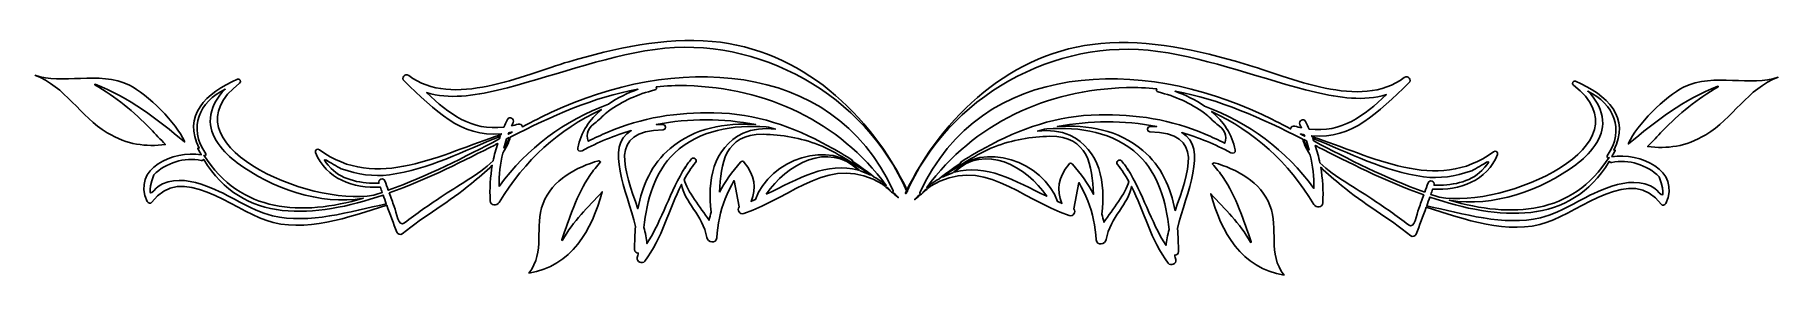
# Model space of a CAD drawing. Header units: centimetres. Extents: x -10.1 to 10.1, y -1.4 to 1.4.
import ezdxf

# ---------------------------------------------------------------- set-up
doc = ezdxf.new("R2010")
doc.units = ezdxf.units.CM
doc.header["$MEASUREMENT"] = 0
doc.layers.add('Camada 1', color=7, linetype='Continuous')

msp = doc.modelspace()

# ---------------------------------------------------------------- linework, layer by layer
at = {"layer": 'Camada 1'}
for points, knots in [([(-8.75842, -0.50262), (-8.74895, -0.52326), (-8.71749, -0.53458), (-8.7019, -0.51259), (-8.7019, -0.51259), (-8.37368, -0.05079), (-7.76665, -0.59152), (-7.39081, -0.72039), (-7.39081, -0.72039), (-6.93245, -0.87766), (-6.4345, -0.68105), (-5.99476, -0.5464), (-5.99476, -0.5464), (-5.95669, -0.65051), (-5.91748, -0.7542), (-5.87713, -0.8576), (-5.87713, -0.8576), (-5.86811, -0.88059), (-5.83607, -0.89417), (-5.81522, -0.87689), (-5.81522, -0.87689), (-5.56143, -0.66723), (-5.27124, -0.50732), (-5.01761, -0.29626), (-5.01761, -0.29626), (-4.94033, -0.23199), (-4.85423, -0.16262), (-4.77687, -0.08563), (-4.77687, -0.08563), (-4.79994, -0.21842), (-4.80883, -0.35442), (-4.801, -0.49626), (-4.801, -0.49626), (-4.7978, -0.55476), (-4.72329, -0.55725), (-4.69752, -0.51454), (-4.69752, -0.51454), (-4.40161, -0.02329), (-4.01148, 0.32321), (-3.51859, 0.55734), (-3.51859, 0.55734), (-3.65337, 0.44291), (-3.75513, 0.29646), (-3.7918, 0.11326), (-3.7918, 0.11326), (-3.79786, 0.08323), (-3.76497, 0.06942), (-3.74214, 0.08151), (-3.74214, 0.08151), (-3.55717, 0.17986), (-3.36738, 0.25685), (-3.17508, 0.31408), (-3.17508, 0.31408), (-3.48507, 0.12935), (-3.22427, -0.37751), (-3.12513, -0.79225), (-3.12513, -0.79225), (-3.13325, -0.88192), (-3.13659, -0.97151), (-3.13653, -1.05903), (-3.13653, -1.05903), (-3.13645, -1.08742), (-3.1161, -1.09938), (-3.09467, -1.09837), (-3.09467, -1.09837), (-3.09695, -1.11673), (-3.10007, -1.13467), (-3.10462, -1.15182), (-3.10462, -1.15182), (-3.11729, -1.19942), (-3.04713, -1.23053), (-3.01821, -1.19238), (-3.01821, -1.19238), (-2.81633, -0.92565), (-2.74209, -0.59786), (-2.59429, -0.30653), (-2.59429, -0.30653), (-2.56754, -0.50237), (-2.34714, -0.66591), (-2.3038, -0.91933), (-2.3038, -0.91933), (-2.29335, -0.98032), (-2.19506, -0.9932), (-2.18844, -0.92396), (-2.18844, -0.92396), (-2.17399, -0.77188), (-2.15301, -0.6144), (-2.09036, -0.47306), (-2.09036, -0.47306), (-2.06126, -0.40019), (-2.02702, -0.32974), (-1.98783, -0.26176), (-1.98783, -0.26176), (-1.98783, -0.26176), (-1.93018, -0.56577), (-1.93018, -0.56577), (-1.93018, -0.56577), (-1.95659, -0.60456), (-1.92542, -0.65779), (-1.87687, -0.64184), (-1.87687, -0.64184), (-1.30836, -0.45446), (-0.86629, 0.06555), (-0.27633, -0.30587), (-0.27633, -0.30587), (-0.24728, -0.32937), (-0.21854, -0.35312), (-0.19023, -0.3776), (-0.19023, -0.3776), (-0.1865, -0.38294), (-0.1824, -0.38792), (-0.17867, -0.39326), (-0.17867, -0.39326), (-0.17584, -0.39747), (-0.17155, -0.39837), (-0.16729, -0.3981), (-0.16729, -0.3981), (-0.14451, -0.4181), (-0.12173, -0.43803), (-0.0994, -0.45866), (-0.0994, -0.45866), (-0.09599, -0.46186), (-0.09114, -0.45625), (-0.09469, -0.4531), (-0.09469, -0.4531), (-0.11633, -0.43397), (-0.13837, -0.41524), (-0.16031, -0.39637), (-0.16031, -0.39637), (-0.15504, -0.3933), (-0.15163, -0.38748), (-0.15459, -0.38065), (-0.15459, -0.38065), (-0.86071, 1.17674), (-2.72954, 1.17166), (-4.09484, 0.52544), (-4.09484, 0.52544), (-4.1979, 0.47662), (-4.31026, 0.41947), (-4.4298, 0.3574), (-4.4298, 0.3574), (-4.43366, 0.37719), (-4.45224, 0.39561), (-4.47756, 0.38849), (-4.47756, 0.38849), (-4.50367, 0.38108), (-4.52894, 0.37518), (-4.55392, 0.36992), (-4.55392, 0.36992), (-4.54844, 0.38294), (-4.54339, 0.39596), (-4.53762, 0.40905), (-4.53762, 0.40905), (-4.51862, 0.45204), (-4.58286, 0.48258), (-4.60353, 0.44038), (-4.60353, 0.44038), (-4.61739, 0.41199), (-4.62999, 0.38339), (-4.64245, 0.35484), (-4.64245, 0.35484), (-5.02099, 0.30864), (-5.27404, 0.50578), (-5.53521, 0.75227), (-5.53521, 0.75227), (-5.27639, 0.67202), (-4.98924, 0.71544), (-4.71746, 0.78058), (-4.71746, 0.78058), (-4.10715, 0.92695), (-3.5248, 1.16264), (-2.8994, 1.25045), (-2.8994, 1.25045), (-1.70385, 1.41833), (-0.48238, 0.72361), (0.00525, -0.38669), (0.00525, -0.38669), (0.00708, -0.39098), (0.01406, -0.38838), (0.01208, -0.38412), (0.01208, -0.38412), (-0.41165, 0.50737), (-1.21879, 1.25148), (-2.2422, 1.34255), (-2.2422, 1.34255), (-2.79841, 1.39208), (-3.36126, 1.26527), (-3.89301, 1.109), (-3.89301, 1.109), (-4.42276, 0.95324), (-5.23775, 0.56764), (-5.74136, 0.94956), (-5.74136, 0.94956), (-5.78398, 0.98189), (-5.83423, 0.92278), (-5.79502, 0.8863), (-5.79502, 0.8863), (-5.42902, 0.54538), (-5.14478, 0.23511), (-4.67438, 0.27736), (-4.67438, 0.27736), (-4.67589, 0.27358), (-4.67729, 0.26987), (-4.67872, 0.26619), (-4.67872, 0.26619), (-5.35907, 0.04971), (-6.11541, -0.39529), (-6.77155, 0.09389), (-6.77155, 0.09389), (-6.79325, 0.11003), (-6.82656, 0.09032), (-6.81595, 0.0628), (-6.81595, 0.0628), (-6.6981, -0.24491), (-6.37716, -0.35373), (-6.06795, -0.33849), (-6.06795, -0.33849), (-6.06096, -0.35884), (-6.05358, -0.37905), (-6.04644, -0.3994), (-6.04644, -0.3994), (-6.07933, -0.41064), (-6.11219, -0.42152), (-6.14502, -0.43192), (-6.14502, -0.43192), (-6.90414, -0.56614), (-8.58839, 0.17453), (-7.69093, 0.86181), (-7.69093, 0.86181), (-7.66865, 0.8789), (-7.6868, 0.91825), (-7.71443, 0.9066), (-7.71443, 0.9066), (-8.08514, 0.75068), (-8.35343, 0.47776), (-8.15615, 0.11304), (-8.15615, 0.11304), (-8.16128, 0.12185), (-8.17652, 0.11381), (-8.17203, 0.10457), (-8.17203, 0.10457), (-8.1602, 0.08018), (-8.14719, 0.05803), (-8.13467, 0.03504), (-8.13467, 0.03504), (-8.45518, 0.08889), (-8.93371, -0.12148), (-8.75842, -0.50262)], [0, 0, 0, 0, 0.01587302, 0.01587302, 0.01587302, 0.01587302, 0.03174603, 0.03174603, 0.03174603, 0.03174603, 0.04761905, 0.04761905, 0.04761905, 0.04761905, 0.06349206, 0.06349206, 0.06349206, 0.06349206, 0.07936508, 0.07936508, 0.07936508, 0.07936508, 0.0952381, 0.0952381, 0.0952381, 0.0952381, 0.11111111, 0.11111111, 0.11111111, 0.11111111, 0.12698413, 0.12698413, 0.12698413, 0.12698413, 0.14285714, 0.14285714, 0.14285714, 0.14285714, 0.15873016, 0.15873016, 0.15873016, 0.15873016, 0.17460317, 0.17460317, 0.17460317, 0.17460317, 0.19047619, 0.19047619, 0.19047619, 0.19047619, 0.20634921, 0.20634921, 0.20634921, 0.20634921, 0.22222222, 0.22222222, 0.22222222, 0.22222222, 0.23809524, 0.23809524, 0.23809524, 0.23809524, 0.25396825, 0.25396825, 0.25396825, 0.25396825, 0.26984127, 0.26984127, 0.26984127, 0.26984127, 0.28571429, 0.28571429, 0.28571429, 0.28571429, 0.3015873, 0.3015873, 0.3015873, 0.3015873, 0.31746032, 0.31746032, 0.31746032, 0.31746032, 0.33333333, 0.33333333, 0.33333333, 0.33333333, 0.34920635, 0.34920635, 0.34920635, 0.34920635, 0.36507937, 0.36507937, 0.36507937, 0.36507937, 0.38095238, 0.38095238, 0.38095238, 0.38095238, 0.3968254, 0.3968254, 0.3968254, 0.3968254, 0.41269841, 0.41269841, 0.41269841, 0.41269841, 0.42857143, 0.42857143, 0.42857143, 0.42857143, 0.44444444, 0.44444444, 0.44444444, 0.44444444, 0.46031746, 0.46031746, 0.46031746, 0.46031746, 0.47619048, 0.47619048, 0.47619048, 0.47619048, 0.49206349, 0.49206349, 0.49206349, 0.49206349, 0.50793651, 0.50793651, 0.50793651, 0.50793651, 0.52380952, 0.52380952, 0.52380952, 0.52380952, 0.53968254, 0.53968254, 0.53968254, 0.53968254, 0.55555556, 0.55555556, 0.55555556, 0.55555556, 0.57142857, 0.57142857, 0.57142857, 0.57142857, 0.58730159, 0.58730159, 0.58730159, 0.58730159, 0.6031746, 0.6031746, 0.6031746, 0.6031746, 0.61904762, 0.61904762, 0.61904762, 0.61904762, 0.63492063, 0.63492063, 0.63492063, 0.63492063, 0.65079365, 0.65079365, 0.65079365, 0.65079365, 0.66666667, 0.66666667, 0.66666667, 0.66666667, 0.68253968, 0.68253968, 0.68253968, 0.68253968, 0.6984127, 0.6984127, 0.6984127, 0.6984127, 0.71428571, 0.71428571, 0.71428571, 0.71428571, 0.73015873, 0.73015873, 0.73015873, 0.73015873, 0.74603175, 0.74603175, 0.74603175, 0.74603175, 0.76190476, 0.76190476, 0.76190476, 0.76190476, 0.77777778, 0.77777778, 0.77777778, 0.77777778, 0.79365079, 0.79365079, 0.79365079, 0.79365079, 0.80952381, 0.80952381, 0.80952381, 0.80952381, 0.82539683, 0.82539683, 0.82539683, 0.82539683, 0.84126984, 0.84126984, 0.84126984, 0.84126984, 0.85714286, 0.85714286, 0.85714286, 0.85714286, 0.87301587, 0.87301587, 0.87301587, 0.87301587, 0.88888889, 0.88888889, 0.88888889, 0.88888889, 0.9047619, 0.9047619, 0.9047619, 0.9047619, 0.92063492, 0.92063492, 0.92063492, 0.92063492, 0.93650794, 0.93650794, 0.93650794, 0.93650794, 0.95238095, 0.95238095, 0.95238095, 0.95238095, 0.96825397, 0.96825397, 0.96825397, 0.96825397, 1, 1, 1, 1]), ([(8.13472, 0.01189), (8.14726, 0.03488), (8.16028, 0.05703), (8.17208, 0.08142), (8.17208, 0.08142), (8.17658, 0.09068), (8.16134, 0.0987), (8.1562, 0.08989), (8.1562, 0.08989), (8.35347, 0.4547), (8.08516, 0.72754), (7.71448, 0.88345), (7.71448, 0.88345), (7.68688, 0.89509), (7.66873, 0.85572), (7.69101, 0.83866), (7.69101, 0.83866), (8.58848, 0.15138), (6.90422, -0.5893), (6.14508, -0.45507), (6.14508, -0.45507), (6.11227, -0.44467), (6.07941, -0.4338), (6.0465, -0.42255), (6.0465, -0.42255), (6.05364, -0.4022), (6.06103, -0.38199), (6.06801, -0.36164), (6.06801, -0.36164), (6.37723, -0.37688), (6.69817, -0.26806), (6.81601, 0.03965), (6.81601, 0.03965), (6.82659, 0.06719), (6.79331, 0.0869), (6.77159, 0.07077), (6.77159, 0.07077), (6.11545, -0.41842), (5.35911, 0.02658), (4.67876, 0.24307), (4.67876, 0.24307), (4.67733, 0.24677), (4.67593, 0.25048), (4.67442, 0.25424), (4.67442, 0.25424), (5.14482, 0.21196), (5.42904, 0.52216), (5.79504, 0.86315), (5.79504, 0.86315), (5.83425, 0.89966), (5.78401, 0.95877), (5.74141, 0.92641), (5.74141, 0.92641), (5.23778, 0.54451), (4.42278, 0.93011), (3.89303, 1.08585), (3.89303, 1.08585), (3.36127, 1.24214), (2.79845, 1.36895), (2.24222, 1.31942), (2.24222, 1.31942), (1.21879, 1.22832), (0.41162, 0.48416), (-0.01208, -0.40725), (-0.01208, -0.40725), (-0.01406, -0.41154), (-0.00711, -0.41408), (-0.00523, -0.40982), (-0.00523, -0.40982), (0.48247, 0.7005), (1.70397, 1.39521), (2.89946, 1.22731), (2.89946, 1.22731), (3.52488, 1.13949), (4.1072, 0.90378), (4.71752, 0.75744), (4.71752, 0.75744), (4.9893, 0.6923), (5.27645, 0.64888), (5.53529, 0.72913), (5.53529, 0.72913), (5.27412, 0.48264), (5.02102, 0.2855), (4.64251, 0.3317), (4.64251, 0.3317), (4.63005, 0.36033), (4.61748, 0.38877), (4.60359, 0.41724), (4.60359, 0.41724), (4.58295, 0.45944), (4.51869, 0.42891), (4.53768, 0.38591), (4.53768, 0.38591), (4.54347, 0.37281), (4.5485, 0.35987), (4.55398, 0.34678), (4.55398, 0.34678), (4.529, 0.35205), (4.50376, 0.35802), (4.47762, 0.36535), (4.47762, 0.36535), (4.45227, 0.37247), (4.4337, 0.35403), (4.42986, 0.33426), (4.42986, 0.33426), (4.31029, 0.3963), (4.19793, 0.45345), (4.09487, 0.50222), (4.09487, 0.50222), (2.7296, 1.14854), (0.8608, 1.1536), (0.15468, -0.40379), (0.15468, -0.40379), (0.15164, -0.41062), (0.15513, -0.41646), (0.16032, -0.41951), (0.16032, -0.41951), (0.13841, -0.43837), (0.11635, -0.45708), (0.0947, -0.47624), (0.0947, -0.47624), (0.09115, -0.47936), (0.096, -0.485), (0.09941, -0.48177), (0.09941, -0.48177), (0.12177, -0.46113), (0.14452, -0.44121), (0.1673, -0.42121), (0.1673, -0.42121), (0.17156, -0.4215), (0.17582, -0.42057), (0.17868, -0.41637), (0.17868, -0.41637), (0.18241, -0.41103), (0.18651, -0.40605), (0.19024, -0.40071), (0.19024, -0.40071), (0.21855, -0.37624), (0.24731, -0.35248), (0.27634, -0.32898), (0.27634, -0.32898), (0.86631, 0.04244), (1.3084, -0.47757), (1.87691, -0.66495), (1.87691, -0.66495), (1.92546, -0.6809), (1.95663, -0.62767), (1.93022, -0.58888), (1.93022, -0.58888), (1.93022, -0.58888), (1.98787, -0.28485), (1.98787, -0.28485), (1.98787, -0.28485), (2.02708, -0.35282), (2.06132, -0.42325), (2.09042, -0.49615), (2.09042, -0.49615), (2.15305, -0.63749), (2.17403, -0.79497), (2.1885, -0.94705), (2.1885, -0.94705), (2.19511, -1.01629), (2.29338, -1.00341), (2.30383, -0.94242), (2.30383, -0.94242), (2.3472, -0.689), (2.56759, -0.52546), (2.59432, -0.32962), (2.59432, -0.32962), (2.74214, -0.62098), (2.81636, -0.94875), (3.01824, -1.21547), (3.01824, -1.21547), (3.04713, -1.25362), (3.1173, -1.22251), (3.10465, -1.17491), (3.10465, -1.17491), (3.1001, -1.15776), (3.09695, -1.13983), (3.09468, -1.12146), (3.09468, -1.12146), (3.11611, -1.12247), (3.13646, -1.11048), (3.13654, -1.08209), (3.13654, -1.08209), (3.13662, -0.99457), (3.13326, -0.90498), (3.12514, -0.81531), (3.12514, -0.81531), (3.22428, -0.40055), (3.48508, 0.10629), (3.17512, 0.29102), (3.17512, 0.29102), (3.36742, 0.23379), (3.55718, 0.1568), (3.74215, 0.05845), (3.74215, 0.05845), (3.76501, 0.04633), (3.79787, 0.06014), (3.79184, 0.0902), (3.79184, 0.0902), (3.7552, 0.27337), (3.65344, 0.41982), (3.51863, 0.53428), (3.51863, 0.53428), (4.01152, 0.30015), (4.40165, -0.04635), (4.69756, -0.53763), (4.69756, -0.53763), (4.72336, -0.58033), (4.79784, -0.57785), (4.80104, -0.51935), (4.80104, -0.51935), (4.80887, -0.37751), (4.79998, -0.24154), (4.77691, -0.10872), (4.77691, -0.10872), (4.85427, -0.18571), (4.9404, -0.25511), (5.01768, -0.31935), (5.01768, -0.31935), (5.27131, -0.53043), (5.56153, -0.69032), (5.81529, -0.89998), (5.81529, -0.89998), (5.83614, -0.91728), (5.86815, -0.90368), (5.8772, -0.88069), (5.8772, -0.88069), (5.91755, -0.77729), (5.95676, -0.6736), (5.99483, -0.56949), (5.99483, -0.56949), (6.43454, -0.70414), (6.93249, -0.90077), (7.39088, -0.74351), (7.39088, -0.74351), (7.76669, -0.61463), (8.37373, -0.0739), (8.70197, -0.53571), (8.70197, -0.53571), (8.71755, -0.5577), (8.74899, -0.54637), (8.75849, -0.52576), (8.75849, -0.52576), (8.93368, -0.14461), (8.45518, 0.06576), (8.13472, 0.01189)], [0, 0, 0, 0, 0.01587302, 0.01587302, 0.01587302, 0.01587302, 0.03174603, 0.03174603, 0.03174603, 0.03174603, 0.04761905, 0.04761905, 0.04761905, 0.04761905, 0.06349206, 0.06349206, 0.06349206, 0.06349206, 0.07936508, 0.07936508, 0.07936508, 0.07936508, 0.0952381, 0.0952381, 0.0952381, 0.0952381, 0.11111111, 0.11111111, 0.11111111, 0.11111111, 0.12698413, 0.12698413, 0.12698413, 0.12698413, 0.14285714, 0.14285714, 0.14285714, 0.14285714, 0.15873016, 0.15873016, 0.15873016, 0.15873016, 0.17460317, 0.17460317, 0.17460317, 0.17460317, 0.19047619, 0.19047619, 0.19047619, 0.19047619, 0.20634921, 0.20634921, 0.20634921, 0.20634921, 0.22222222, 0.22222222, 0.22222222, 0.22222222, 0.23809524, 0.23809524, 0.23809524, 0.23809524, 0.25396825, 0.25396825, 0.25396825, 0.25396825, 0.26984127, 0.26984127, 0.26984127, 0.26984127, 0.28571429, 0.28571429, 0.28571429, 0.28571429, 0.3015873, 0.3015873, 0.3015873, 0.3015873, 0.31746032, 0.31746032, 0.31746032, 0.31746032, 0.33333333, 0.33333333, 0.33333333, 0.33333333, 0.34920635, 0.34920635, 0.34920635, 0.34920635, 0.36507937, 0.36507937, 0.36507937, 0.36507937, 0.38095238, 0.38095238, 0.38095238, 0.38095238, 0.3968254, 0.3968254, 0.3968254, 0.3968254, 0.41269841, 0.41269841, 0.41269841, 0.41269841, 0.42857143, 0.42857143, 0.42857143, 0.42857143, 0.44444444, 0.44444444, 0.44444444, 0.44444444, 0.46031746, 0.46031746, 0.46031746, 0.46031746, 0.47619048, 0.47619048, 0.47619048, 0.47619048, 0.49206349, 0.49206349, 0.49206349, 0.49206349, 0.50793651, 0.50793651, 0.50793651, 0.50793651, 0.52380952, 0.52380952, 0.52380952, 0.52380952, 0.53968254, 0.53968254, 0.53968254, 0.53968254, 0.55555556, 0.55555556, 0.55555556, 0.55555556, 0.57142857, 0.57142857, 0.57142857, 0.57142857, 0.58730159, 0.58730159, 0.58730159, 0.58730159, 0.6031746, 0.6031746, 0.6031746, 0.6031746, 0.61904762, 0.61904762, 0.61904762, 0.61904762, 0.63492063, 0.63492063, 0.63492063, 0.63492063, 0.65079365, 0.65079365, 0.65079365, 0.65079365, 0.66666667, 0.66666667, 0.66666667, 0.66666667, 0.68253968, 0.68253968, 0.68253968, 0.68253968, 0.6984127, 0.6984127, 0.6984127, 0.6984127, 0.71428571, 0.71428571, 0.71428571, 0.71428571, 0.73015873, 0.73015873, 0.73015873, 0.73015873, 0.74603175, 0.74603175, 0.74603175, 0.74603175, 0.76190476, 0.76190476, 0.76190476, 0.76190476, 0.77777778, 0.77777778, 0.77777778, 0.77777778, 0.79365079, 0.79365079, 0.79365079, 0.79365079, 0.80952381, 0.80952381, 0.80952381, 0.80952381, 0.82539683, 0.82539683, 0.82539683, 0.82539683, 0.84126984, 0.84126984, 0.84126984, 0.84126984, 0.85714286, 0.85714286, 0.85714286, 0.85714286, 0.87301587, 0.87301587, 0.87301587, 0.87301587, 0.88888889, 0.88888889, 0.88888889, 0.88888889, 0.9047619, 0.9047619, 0.9047619, 0.9047619, 0.92063492, 0.92063492, 0.92063492, 0.92063492, 0.93650794, 0.93650794, 0.93650794, 0.93650794, 0.95238095, 0.95238095, 0.95238095, 0.95238095, 0.96825397, 0.96825397, 0.96825397, 0.96825397, 1, 1, 1, 1]), ([(-10.05284, 0.95267), (-9.70256, 0.8217), (-9.52941, 0.4769), (-9.218, 0.28923), (-9.218, 0.28923), (-8.98392, 0.14823), (-8.77435, 0.12768), (-8.54649, 0.15215), (-8.54649, 0.15215), (-8.60457, 0.21279), (-8.66121, 0.27471), (-8.71879, 0.33334), (-8.71879, 0.33334), (-8.91159, 0.52961), (-9.1208, 0.70466), (-9.36064, 0.84086), (-9.36064, 0.84086), (-9.36569, 0.84377), (-9.3622, 0.85128), (-9.35672, 0.84914), (-9.35672, 0.84914), (-8.96823, 0.69674), (-8.63867, 0.44406), (-8.32633, 0.18361), (-8.32633, 0.18361), (-8.32797, 0.18832), (-8.32982, 0.193), (-8.33181, 0.19798), (-8.33181, 0.19798), (-8.41103, 0.39004), (-8.75988, 0.73829), (-8.95998, 0.8365), (-8.95998, 0.8365), (-9.319, 1.01175), (-9.74286, 0.83673), (-10.05284, 0.95267)], [0, 0, 0, 0, 0.1, 0.1, 0.1, 0.1, 0.2, 0.2, 0.2, 0.2, 0.3, 0.3, 0.3, 0.3, 0.4, 0.4, 0.4, 0.4, 0.5, 0.5, 0.5, 0.5, 0.6, 0.6, 0.6, 0.6, 0.7, 0.7, 0.7, 0.7, 0.8, 0.8, 0.8, 0.8, 1, 1, 1, 1]), ([(-3.43831, 0.5395), (-3.27107, 0.6556), (-3.10057, 0.73439), (-2.90401, 0.78231), (-2.90401, 0.78231), (-2.88388, 0.78723), (-2.87967, 0.80477), (-2.88544, 0.8198), (-2.88544, 0.8198), (-2.77101, 0.83128), (-2.65464, 0.83673), (-2.53545, 0.83335), (-2.53545, 0.83335), (-1.61552, 0.80708), (-0.77991, 0.42409), (-0.23294, -0.31931), (-0.23294, -0.31931), (-0.28019, -0.28102), (-0.32673, -0.2488), (-0.37285, -0.22218), (-0.37285, -0.22218), (-0.45569, -0.15765), (-0.54023, -0.09579), (-0.62677, -0.03708), (-0.62677, -0.03708), (-0.62264, -0.03864), (-0.61851, -0.03245), (-0.62251, -0.02967), (-0.62251, -0.02967), (-0.69993, 0.02407), (-0.79785, 0.08257), (-0.90659, 0.13694), (-0.90659, 0.13694), (-1.30582, 0.3621), (-1.74222, 0.50969), (-2.22025, 0.51932), (-2.22025, 0.51932), (-2.63686, 0.52771), (-3.05922, 0.46466), (-3.44337, 0.29651), (-3.44337, 0.29651), (-3.51994, 0.26299), (-3.59582, 0.23103), (-3.66975, 0.19176), (-3.66975, 0.19176), (-3.70057, 0.2786), (-3.67052, 0.35154), (-3.57958, 0.41065), (-3.57958, 0.41065), (-3.53248, 0.45354), (-3.48544, 0.49653), (-3.43831, 0.5395)], [0, 0, 0, 0, 0.07142857, 0.07142857, 0.07142857, 0.07142857, 0.14285714, 0.14285714, 0.14285714, 0.14285714, 0.21428571, 0.21428571, 0.21428571, 0.21428571, 0.28571429, 0.28571429, 0.28571429, 0.28571429, 0.35714286, 0.35714286, 0.35714286, 0.35714286, 0.42857143, 0.42857143, 0.42857143, 0.42857143, 0.5, 0.5, 0.5, 0.5, 0.57142857, 0.57142857, 0.57142857, 0.57142857, 0.64285714, 0.64285714, 0.64285714, 0.64285714, 0.71428571, 0.71428571, 0.71428571, 0.71428571, 0.78571429, 0.78571429, 0.78571429, 0.78571429, 0.85714286, 0.85714286, 0.85714286, 0.85714286, 1, 1, 1, 1]), ([(3.5796, 0.3875), (3.67056, 0.32837), (3.70057, 0.25542), (3.66974, 0.16861), (3.66974, 0.16861), (3.59582, 0.2079), (3.51996, 0.23984), (3.44336, 0.27336), (3.44336, 0.27336), (3.05921, 0.44148), (2.63686, 0.50466), (2.22024, 0.49625), (2.22024, 0.49625), (1.74216, 0.48657), (1.30581, 0.33898), (0.90653, 0.11379), (0.90653, 0.11379), (0.79787, 0.05942), (0.69992, 0.00092), (0.62253, -0.05279), (0.62253, -0.05279), (0.61848, -0.05557), (0.62261, -0.06176), (0.62671, -0.0602), (0.62671, -0.0602), (0.54024, -0.11891), (0.45563, -0.18074), (0.37279, -0.2453), (0.37279, -0.2453), (0.32675, -0.27192), (0.28013, -0.30414), (0.23296, -0.34243), (0.23296, -0.34243), (0.77985, 0.40105), (1.61549, 0.78398), (2.53542, 0.81023), (2.53542, 0.81023), (2.65464, 0.81359), (2.77098, 0.80817), (2.88544, 0.79666), (2.88544, 0.79666), (2.87967, 0.78166), (2.88385, 0.76412), (2.90401, 0.75919), (2.90401, 0.75919), (3.10057, 0.71125), (3.27107, 0.63243), (3.43831, 0.51638), (3.43831, 0.51638), (3.48544, 0.47346), (3.53245, 0.43049), (3.5796, 0.3875)], [0, 0, 0, 0, 0.07142857, 0.07142857, 0.07142857, 0.07142857, 0.14285714, 0.14285714, 0.14285714, 0.14285714, 0.21428571, 0.21428571, 0.21428571, 0.21428571, 0.28571429, 0.28571429, 0.28571429, 0.28571429, 0.35714286, 0.35714286, 0.35714286, 0.35714286, 0.42857143, 0.42857143, 0.42857143, 0.42857143, 0.5, 0.5, 0.5, 0.5, 0.57142857, 0.57142857, 0.57142857, 0.57142857, 0.64285714, 0.64285714, 0.64285714, 0.64285714, 0.71428571, 0.71428571, 0.71428571, 0.71428571, 0.78571429, 0.78571429, 0.78571429, 0.78571429, 0.85714286, 0.85714286, 0.85714286, 0.85714286, 1, 1, 1, 1]), ([(8.95996, 0.8134), (8.75986, 0.71519), (8.41098, 0.36689), (8.33179, 0.17488), (8.33179, 0.17488), (8.32981, 0.16991), (8.32793, 0.1652), (8.32631, 0.16051), (8.32631, 0.16051), (8.63865, 0.42097), (8.96822, 0.67364), (9.3567, 0.82604), (9.3567, 0.82604), (9.36218, 0.82818), (9.36567, 0.82067), (9.36059, 0.81776), (9.36059, 0.81776), (9.12077, 0.68155), (8.91154, 0.5065), (8.71876, 0.31024), (8.71876, 0.31024), (8.66116, 0.25161), (8.60454, 0.18967), (8.54646, 0.12905), (8.54646, 0.12905), (8.77432, 0.10458), (8.9839, 0.12513), (9.21797, 0.26613), (9.21797, 0.26613), (9.52942, 0.45383), (9.70259, 0.79855), (10.05284, 0.92952), (10.05284, 0.92952), (9.74283, 0.81361), (9.319, 0.98863), (8.95996, 0.8134)], [0, 0, 0, 0, 0.1, 0.1, 0.1, 0.1, 0.2, 0.2, 0.2, 0.2, 0.3, 0.3, 0.3, 0.3, 0.4, 0.4, 0.4, 0.4, 0.5, 0.5, 0.5, 0.5, 0.6, 0.6, 0.6, 0.6, 0.7, 0.7, 0.7, 0.7, 0.8, 0.8, 0.8, 0.8, 1, 1, 1, 1]), ([(-6.26237, -0.46727), (-6.98442, -0.67293), (-7.67535, -0.64033), (-8.10305, 0.02861), (-8.10305, 0.02861), (-8.09244, 0.01665), (-8.07236, 0.03102), (-8.08199, 0.04512), (-8.08199, 0.04512), (-8.29278, 0.35476), (-8.15316, 0.64512), (-7.85746, 0.79177), (-7.85746, 0.79177), (-7.86913, 0.7805), (-7.88093, 0.76947), (-7.89191, 0.75743), (-7.89191, 0.75743), (-7.96769, 0.66549), (-8.01632, 0.57651), (-8.0282, 0.45694), (-8.0282, 0.45694), (-8.04855, 0.25162), (-7.87135, 0.05565), (-7.71978, -0.05667), (-7.71978, -0.05667), (-7.32081, -0.35204), (-6.76688, -0.54926), (-6.26237, -0.46727)], [0, 0, 0, 0, 0.125, 0.125, 0.125, 0.125, 0.25, 0.25, 0.25, 0.25, 0.375, 0.375, 0.375, 0.375, 0.5, 0.5, 0.5, 0.5, 0.625, 0.625, 0.625, 0.625, 0.75, 0.75, 0.75, 0.75, 1, 1, 1, 1]), ([(-4.69966, -0.32929), (-4.70051, -0.19679), (-4.68601, -0.06981), (-4.65719, 0.05549), (-4.65719, 0.05549), (-4.61782, 0.11222), (-4.58652, 0.17283), (-4.56916, 0.23895), (-4.56916, 0.23895), (-4.09265, 0.4785), (-3.61497, 0.70033), (-3.09683, 0.79095), (-3.09683, 0.79095), (-3.21661, 0.74859), (-3.33366, 0.69192), (-3.43735, 0.61953), (-3.43735, 0.61953), (-3.94893, 0.42565), (-4.3701, 0.11884), (-4.69966, -0.32929)], [0, 0, 0, 0, 0.16666667, 0.16666667, 0.16666667, 0.16666667, 0.33333333, 0.33333333, 0.33333333, 0.33333333, 0.5, 0.5, 0.5, 0.5, 0.66666667, 0.66666667, 0.66666667, 0.66666667, 1, 1, 1, 1]), ([(3.43733, 0.59644), (3.33364, 0.6688), (3.21656, 0.7255), (3.09681, 0.76784), (3.09681, 0.76784), (3.61497, 0.67722), (4.09262, 0.45539), (4.56914, 0.21587), (4.56914, 0.21587), (4.5865, 0.14975), (4.61782, 0.08911), (4.65717, 0.03241), (4.65717, 0.03241), (4.68598, -0.09292), (4.70051, -0.21987), (4.69964, -0.35237), (4.69964, -0.35237), (4.3701, 0.09571), (3.94893, 0.40258), (3.43733, 0.59644)], [0, 0, 0, 0, 0.16666667, 0.16666667, 0.16666667, 0.16666667, 0.33333333, 0.33333333, 0.33333333, 0.33333333, 0.5, 0.5, 0.5, 0.5, 0.66666667, 0.66666667, 0.66666667, 0.66666667, 1, 1, 1, 1]), ([(7.71975, -0.07976), (7.87133, 0.03256), (8.04855, 0.22853), (8.02817, 0.43377), (8.02817, 0.43377), (8.01629, 0.55347), (7.96769, 0.64242), (7.89191, 0.73434), (7.89191, 0.73434), (7.88096, 0.74638), (7.86916, 0.75741), (7.85746, 0.76868), (7.85746, 0.76868), (8.15316, 0.62202), (8.29278, 0.33164), (8.08199, 0.022), (8.08199, 0.022), (8.07239, 0.00792), (8.09244, -0.00647), (8.10305, 0.00549), (8.10305, 0.00549), (7.67535, -0.66346), (6.98442, -0.69605), (6.26237, -0.49039), (6.26237, -0.49039), (6.76688, -0.57239), (7.32081, -0.37519), (7.71975, -0.07976)], [0, 0, 0, 0, 0.125, 0.125, 0.125, 0.125, 0.25, 0.25, 0.25, 0.25, 0.375, 0.375, 0.375, 0.375, 0.5, 0.5, 0.5, 0.5, 0.625, 0.625, 0.625, 0.625, 0.75, 0.75, 0.75, 0.75, 1, 1, 1, 1]), ([(-2.80638, 0.32254), (-2.76497, 0.32318), (-2.77193, 0.38559), (-2.81236, 0.38609), (-2.81236, 0.38609), (-2.83877, 0.38638), (-2.86316, 0.38553), (-2.88716, 0.38445), (-2.88716, 0.38445), (-2.50463, 0.45827), (-2.11656, 0.45597), (-1.73953, 0.38368), (-1.73953, 0.38368), (-2.09317, 0.40538), (-2.44203, 0.34717), (-2.72576, 0.10862), (-2.72576, 0.10862), (-2.93949, -0.07101), (-3.04694, -0.32191), (-3.09726, -0.58723), (-3.09726, -0.58723), (-3.25059, -0.14469), (-3.44958, 0.31272), (-2.80638, 0.32254)], [0, 0, 0, 0, 0.14285714, 0.14285714, 0.14285714, 0.14285714, 0.28571429, 0.28571429, 0.28571429, 0.28571429, 0.42857143, 0.42857143, 0.42857143, 0.42857143, 0.57142857, 0.57142857, 0.57142857, 0.57142857, 0.71428571, 0.71428571, 0.71428571, 0.71428571, 1, 1, 1, 1]), ([(3.09721, -0.61038), (3.04691, -0.34508), (2.93944, -0.09415), (2.72573, 0.08547), (2.72573, 0.08547), (2.44199, 0.32402), (2.09316, 0.38223), (1.73955, 0.36053), (1.73955, 0.36053), (2.11658, 0.43284), (2.50465, 0.4352), (2.88715, 0.36132), (2.88715, 0.36132), (2.86318, 0.3624), (2.83876, 0.36325), (2.81235, 0.36288), (2.81235, 0.36288), (2.77195, 0.36246), (2.76496, 0.30004), (2.80637, 0.29941), (2.80637, 0.29941), (3.44958, 0.28957), (3.25059, -0.16781), (3.09721, -0.61038)], [0, 0, 0, 0, 0.14285714, 0.14285714, 0.14285714, 0.14285714, 0.28571429, 0.28571429, 0.28571429, 0.28571429, 0.42857143, 0.42857143, 0.42857143, 0.42857143, 0.57142857, 0.57142857, 0.57142857, 0.57142857, 0.71428571, 0.71428571, 0.71428571, 0.71428571, 1, 1, 1, 1]), ([(-6.01594, -0.26708), (-6.03152, -0.22268), (-6.09913, -0.24787), (-6.08426, -0.29243), (-6.08426, -0.29243), (-6.08418, -0.29264), (-6.08413, -0.29285), (-6.08405, -0.29307), (-6.08405, -0.29307), (-6.27243, -0.29876), (-6.49995, -0.2633), (-6.6351, -0.12191), (-6.6351, -0.12191), (-6.84169, 0.09423), (-6.57546, -0.10889), (-6.50614, -0.13151), (-6.50614, -0.13151), (-6.3303, -0.18871), (-6.15033, -0.22075), (-5.96459, -0.19562), (-5.96459, -0.19562), (-5.50615, -0.13379), (-5.10954, 0.07957), (-4.68626, 0.24716), (-4.68626, 0.24716), (-4.68996, 0.23713), (-4.6943, 0.22716), (-4.69785, 0.21713), (-4.69785, 0.21713), (-5.08811, 0.01274), (-5.53211, -0.2152), (-5.97648, -0.37482), (-5.97648, -0.37482), (-5.98945, -0.33887), (-6.00326, -0.30323), (-6.01594, -0.26708)], [0, 0, 0, 0, 0.1, 0.1, 0.1, 0.1, 0.2, 0.2, 0.2, 0.2, 0.3, 0.3, 0.3, 0.3, 0.4, 0.4, 0.4, 0.4, 0.5, 0.5, 0.5, 0.5, 0.6, 0.6, 0.6, 0.6, 0.7, 0.7, 0.7, 0.7, 0.8, 0.8, 0.8, 0.8, 1, 1, 1, 1]), ([(-4.58182, 0.23266), (-4.59732, 0.19004), (-4.61804, 0.1499), (-4.64302, 0.11175), (-4.64302, 0.11175), (-4.63363, 0.14705), (-4.62339, 0.18242), (-4.61172, 0.21764), (-4.61172, 0.21764), (-4.60174, 0.22269), (-4.59176, 0.22766), (-4.58182, 0.23266)], [0, 0, 0, 0, 0.25, 0.25, 0.25, 0.25, 0.5, 0.5, 0.5, 0.5, 1, 1, 1, 1]), ([(-4.54409, 0.29778), (-4.56004, 0.28939), (-4.5761, 0.28098), (-4.59227, 0.27251), (-4.59227, 0.27251), (-4.59013, 0.27828), (-4.58814, 0.28397), (-4.586, 0.28966), (-4.586, 0.28966), (-4.57213, 0.29206), (-4.55827, 0.29471), (-4.54409, 0.29778)], [0, 0, 0, 0, 0.25, 0.25, 0.25, 0.25, 0.5, 0.5, 0.5, 0.5, 1, 1, 1, 1]), ([(-3.02906, -0.80331), (-2.9954, -0.48891), (-2.90571, -0.1599), (-2.676, 0.0541), (-2.676, 0.0541), (-2.3848, 0.32546), (-2.00107, 0.38068), (-1.61994, 0.35834), (-1.61994, 0.35834), (-1.58364, 0.34987), (-1.5475, 0.34075), (-1.51135, 0.33093), (-1.51135, 0.33093), (-1.64687, 0.34546), (-1.77609, 0.33434), (-1.88457, 0.28267), (-1.88457, 0.28267), (-2.23739, 0.11471), (-2.29634, -0.26936), (-2.25327, -0.62689), (-2.25327, -0.62689), (-2.26253, -0.65734), (-2.27057, -0.6883), (-2.27732, -0.71984), (-2.27732, -0.71984), (-2.37709, -0.56776), (-2.52703, -0.39271), (-2.56363, -0.2483), (-2.56363, -0.2483), (-2.52598, -0.18049), (-2.48365, -0.11492), (-2.43348, -0.05322), (-2.43348, -0.05322), (-2.40813, -0.02213), (-2.45425, 0.01679), (-2.48073, -0.01308), (-2.48073, -0.01308), (-2.51439, -0.0511), (-2.53928, -0.08695), (-2.55751, -0.1214), (-2.55751, -0.1214), (-2.55481, -0.11529), (-2.55317, -0.10894), (-2.54955, -0.10312), (-2.54955, -0.10312), (-2.7256, -0.38472), (-2.81522, -0.71129), (-2.99334, -0.98905), (-2.99334, -0.98905), (-2.99868, -0.93034), (-3.01175, -0.86785), (-3.02906, -0.80331)], [0, 0, 0, 0, 0.07142857, 0.07142857, 0.07142857, 0.07142857, 0.14285714, 0.14285714, 0.14285714, 0.14285714, 0.21428571, 0.21428571, 0.21428571, 0.21428571, 0.28571429, 0.28571429, 0.28571429, 0.28571429, 0.35714286, 0.35714286, 0.35714286, 0.35714286, 0.42857143, 0.42857143, 0.42857143, 0.42857143, 0.5, 0.5, 0.5, 0.5, 0.57142857, 0.57142857, 0.57142857, 0.57142857, 0.64285714, 0.64285714, 0.64285714, 0.64285714, 0.71428571, 0.71428571, 0.71428571, 0.71428571, 0.78571429, 0.78571429, 0.78571429, 0.78571429, 0.85714286, 0.85714286, 0.85714286, 0.85714286, 1, 1, 1, 1]), ([(-2.15765, -0.39781), (-2.14114, -0.06761), (-2.09928, 0.27378), (-1.65454, 0.27143), (-1.65454, 0.27143), (-1.4402, 0.27029), (-1.22015, 0.22701), (-1.01335, 0.15152), (-1.01335, 0.15152), (-0.80526, 0.0568), (-0.6047, -0.06049), (-0.41529, -0.19897), (-0.41529, -0.19897), (-0.45543, -0.1786), (-0.49525, -0.16259), (-0.5347, -0.15007), (-0.5347, -0.15007), (-0.87403, 0.23543), (-1.58525, -0.0259), (-1.74109, -0.48027), (-1.74109, -0.48027), (-1.75831, -0.48815), (-1.77567, -0.49599), (-1.79313, -0.50361), (-1.79313, -0.50361), (-1.73011, -0.34676), (-1.74834, -0.20259), (-1.87041, -0.05215), (-1.87041, -0.05215), (-1.88187, -0.03813), (-1.90256, -0.03564), (-1.9151, -0.05009), (-1.9151, -0.05009), (-2.01075, -0.16096), (-2.09317, -0.27576), (-2.15765, -0.39781)], [0, 0, 0, 0, 0.1, 0.1, 0.1, 0.1, 0.2, 0.2, 0.2, 0.2, 0.3, 0.3, 0.3, 0.3, 0.4, 0.4, 0.4, 0.4, 0.5, 0.5, 0.5, 0.5, 0.6, 0.6, 0.6, 0.6, 0.7, 0.7, 0.7, 0.7, 0.8, 0.8, 0.8, 0.8, 1, 1, 1, 1]), ([(1.91511, -0.07322), (1.9026, -0.05877), (1.88188, -0.06126), (1.87045, -0.07528), (1.87045, -0.07528), (1.7484, -0.22572), (1.73009, -0.36989), (1.79317, -0.52674), (1.79317, -0.52674), (1.77573, -0.51912), (1.75838, -0.51129), (1.74107, -0.5034), (1.74107, -0.5034), (1.58526, -0.049), (0.87403, 0.2123), (0.53465, -0.1732), (0.53465, -0.1732), (0.49523, -0.18571), (0.45546, -0.20172), (0.41524, -0.2221), (0.41524, -0.2221), (0.60473, -0.08362), (0.80521, 0.03367), (1.01336, 0.12839), (1.01336, 0.12839), (1.22016, 0.2039), (1.44021, 0.24716), (1.65447, 0.2483), (1.65447, 0.2483), (2.09926, 0.25065), (2.14112, -0.09071), (2.15763, -0.42094), (2.15763, -0.42094), (2.09317, -0.29889), (2.01075, -0.18408), (1.91511, -0.07322)], [0, 0, 0, 0, 0.1, 0.1, 0.1, 0.1, 0.2, 0.2, 0.2, 0.2, 0.3, 0.3, 0.3, 0.3, 0.4, 0.4, 0.4, 0.4, 0.5, 0.5, 0.5, 0.5, 0.6, 0.6, 0.6, 0.6, 0.7, 0.7, 0.7, 0.7, 0.8, 0.8, 0.8, 0.8, 1, 1, 1, 1]), ([(2.99331, -1.01218), (2.81519, -0.73442), (2.7256, -0.40785), (2.54955, -0.12625), (2.54955, -0.12625), (2.55317, -0.1321), (2.55479, -0.13842), (2.55751, -0.14453), (2.55751, -0.14453), (2.53931, -0.11008), (2.51438, -0.0742), (2.48073, -0.03621), (2.48073, -0.03621), (2.45427, -0.00631), (2.40815, -0.04523), (2.43348, -0.07635), (2.43348, -0.07635), (2.48365, -0.13805), (2.526, -0.20361), (2.56366, -0.27143), (2.56366, -0.27143), (2.52707, -0.41584), (2.37713, -0.59089), (2.27738, -0.74297), (2.27738, -0.74297), (2.27061, -0.71143), (2.26256, -0.68048), (2.25333, -0.65002), (2.25333, -0.65002), (2.29638, -0.29249), (2.23743, 0.09161), (1.88461, 0.25954), (1.88461, 0.25954), (1.77608, 0.31121), (1.64693, 0.3223), (1.51144, 0.3078), (1.51144, 0.3078), (1.5475, 0.31762), (1.58372, 0.32672), (1.62003, 0.33518), (1.62003, 0.33518), (2.00114, 0.35754), (2.38486, 0.30229), (2.67606, 0.03094), (2.67606, 0.03094), (2.9058, -0.18306), (2.99544, -0.51204), (3.02912, -0.82644), (3.02912, -0.82644), (3.01178, -0.89097), (2.99868, -0.95347), (2.99331, -1.01218)], [0, 0, 0, 0, 0.07142857, 0.07142857, 0.07142857, 0.07142857, 0.14285714, 0.14285714, 0.14285714, 0.14285714, 0.21428571, 0.21428571, 0.21428571, 0.21428571, 0.28571429, 0.28571429, 0.28571429, 0.28571429, 0.35714286, 0.35714286, 0.35714286, 0.35714286, 0.42857143, 0.42857143, 0.42857143, 0.42857143, 0.5, 0.5, 0.5, 0.5, 0.57142857, 0.57142857, 0.57142857, 0.57142857, 0.64285714, 0.64285714, 0.64285714, 0.64285714, 0.71428571, 0.71428571, 0.71428571, 0.71428571, 0.78571429, 0.78571429, 0.78571429, 0.78571429, 0.85714286, 0.85714286, 0.85714286, 0.85714286, 1, 1, 1, 1]), ([(4.58602, 0.26653), (4.58814, 0.26084), (4.59012, 0.25513), (4.59226, 0.24938), (4.59226, 0.24938), (4.57612, 0.25785), (4.56001, 0.26626), (4.54408, 0.27465), (4.54408, 0.27465), (4.55824, 0.27158), (4.57211, 0.26894), (4.58602, 0.26653)], [0, 0, 0, 0, 0.25, 0.25, 0.25, 0.25, 0.5, 0.5, 0.5, 0.5, 1, 1, 1, 1]), ([(4.61169, 0.19451), (4.62333, 0.15927), (4.6336, 0.12392), (4.64302, 0.08862), (4.64302, 0.08862), (4.61804, 0.12677), (4.5973, 0.16691), (4.58182, 0.20953), (4.58182, 0.20953), (4.59179, 0.20454), (4.60174, 0.19956), (4.61169, 0.19451)], [0, 0, 0, 0, 0.25, 0.25, 0.25, 0.25, 0.5, 0.5, 0.5, 0.5, 1, 1, 1, 1]), ([(5.97643, -0.39795), (5.53209, -0.23833), (5.08809, -0.01039), (4.69783, 0.194), (4.69783, 0.194), (4.69426, 0.20403), (4.68992, 0.214), (4.68624, 0.22403), (4.68624, 0.22403), (5.10952, 0.05644), (5.5061, -0.15692), (5.96455, -0.21875), (5.96455, -0.21875), (6.15031, -0.24389), (6.33026, -0.21184), (6.50613, -0.15464), (6.50613, -0.15464), (6.57545, -0.13202), (6.8417, 0.0711), (6.63509, -0.14504), (6.63509, -0.14504), (6.49997, -0.28646), (6.27243, -0.32189), (6.08407, -0.3162), (6.08407, -0.3162), (6.08412, -0.31599), (6.0842, -0.31578), (6.08428, -0.31556), (6.08428, -0.31556), (6.09918, -0.271), (6.03155, -0.24582), (6.01596, -0.29021), (6.01596, -0.29021), (6.00326, -0.32635), (5.98945, -0.36202), (5.97643, -0.39795)], [0, 0, 0, 0, 0.1, 0.1, 0.1, 0.1, 0.2, 0.2, 0.2, 0.2, 0.3, 0.3, 0.3, 0.3, 0.4, 0.4, 0.4, 0.4, 0.5, 0.5, 0.5, 0.5, 0.6, 0.6, 0.6, 0.6, 0.7, 0.7, 0.7, 0.7, 0.8, 0.8, 0.8, 0.8, 1, 1, 1, 1]), ([(-8.68193, -0.1952), (-8.53667, -0.05516), (-8.33207, 0.00784), (-8.13395, -0.02939), (-8.13395, -0.02939), (-8.12114, -0.0318), (-8.11175, -0.02682), (-8.10556, -0.01915), (-8.10556, -0.01915), (-7.66, -0.76647), (-6.82638, -0.69976), (-6.03602, -0.42933), (-6.03602, -0.42933), (-6.02393, -0.46378), (-6.0121, -0.49836), (-5.99959, -0.53273), (-5.99959, -0.53273), (-6.42046, -0.61819), (-6.8878, -0.76998), (-7.31216, -0.66759), (-7.31216, -0.66759), (-7.58473, -0.60184), (-7.81003, -0.41952), (-8.07212, -0.32615), (-8.07212, -0.32615), (-8.24521, -0.26445), (-8.40703, -0.22772), (-8.58139, -0.30133), (-8.58139, -0.30133), (-8.60758, -0.31236), (-8.63214, -0.32951), (-8.65227, -0.34959), (-8.65227, -0.34959), (-8.73913, -0.45809), (-8.74903, -0.4067), (-8.68193, -0.1952)], [0, 0, 0, 0, 0.1, 0.1, 0.1, 0.1, 0.2, 0.2, 0.2, 0.2, 0.3, 0.3, 0.3, 0.3, 0.4, 0.4, 0.4, 0.4, 0.5, 0.5, 0.5, 0.5, 0.6, 0.6, 0.6, 0.6, 0.7, 0.7, 0.7, 0.7, 0.8, 0.8, 0.8, 0.8, 1, 1, 1, 1]), ([(-5.9654, -0.40485), (-5.51479, -0.24343), (-5.08259, -0.0212), (-4.74975, 0.14776), (-4.74975, 0.14776), (-4.738, 0.15374), (-4.72625, 0.15972), (-4.71445, 0.16562), (-4.71445, 0.16562), (-4.73601, 0.09921), (-4.75408, 0.03219), (-4.7679, -0.03565), (-4.7679, -0.03565), (-4.94353, -0.20295), (-5.18904, -0.32749), (-5.36596, -0.45033), (-5.36596, -0.45033), (-5.50786, -0.54883), (-5.65489, -0.64281), (-5.79011, -0.75058), (-5.79011, -0.75058), (-5.86107, -0.8071), (-5.88099, -0.63194), (-5.90803, -0.5613), (-5.90803, -0.5613), (-5.92791, -0.50939), (-5.94633, -0.45703), (-5.9654, -0.40485)], [0, 0, 0, 0, 0.125, 0.125, 0.125, 0.125, 0.25, 0.25, 0.25, 0.25, 0.375, 0.375, 0.375, 0.375, 0.5, 0.5, 0.5, 0.5, 0.625, 0.625, 0.625, 0.625, 0.75, 0.75, 0.75, 0.75, 1, 1, 1, 1]), ([(-1.61697, -0.42107), (-1.38797, -0.07314), (-0.89677, 0.19559), (-0.55488, -0.1436), (-0.55488, -0.1436), (-0.91514, -0.04049), (-1.25145, -0.24145), (-1.61697, -0.42107)], [0, 0, 0, 0, 0.33333333, 0.33333333, 0.33333333, 0.33333333, 1, 1, 1, 1]), ([(0.55491, -0.16673), (0.8968, 0.17244), (1.3879, -0.09627), (1.617, -0.4442), (1.617, -0.4442), (1.25143, -0.26457), (0.91517, -0.06362), (0.55491, -0.16673)], [0, 0, 0, 0, 0.33333333, 0.33333333, 0.33333333, 0.33333333, 1, 1, 1, 1]), ([(5.90804, -0.5844), (5.88103, -0.65507), (5.8611, -0.8302), (5.79014, -0.77368), (5.79014, -0.77368), (5.65494, -0.66594), (5.50788, -0.57194), (5.36599, -0.47343), (5.36599, -0.47343), (5.18906, -0.35058), (4.94356, -0.22604), (4.76793, -0.05875), (4.76793, -0.05875), (4.75415, 0.00906), (4.73605, 0.07611), (4.71448, 0.14249), (4.71448, 0.14249), (4.72628, 0.13659), (4.73805, 0.13061), (4.74978, 0.12463), (4.74978, 0.12463), (5.08263, -0.04433), (5.5148, -0.26658), (5.96541, -0.42798), (5.96541, -0.42798), (5.94632, -0.48015), (5.92791, -0.53251), (5.90804, -0.5844)], [0, 0, 0, 0, 0.125, 0.125, 0.125, 0.125, 0.25, 0.25, 0.25, 0.25, 0.375, 0.375, 0.375, 0.375, 0.5, 0.5, 0.5, 0.5, 0.625, 0.625, 0.625, 0.625, 0.75, 0.75, 0.75, 0.75, 1, 1, 1, 1]), ([(-4.19161, -0.5264), (-4.29686, -0.80083), (-4.16023, -1.07935), (-4.35557, -1.33028), (-4.35557, -1.33028), (-3.86247, -1.25178), (-3.62939, -0.83405), (-3.50822, -0.39212), (-3.50822, -0.39212), (-3.67403, -0.57153), (-3.84276, -0.72679), (-3.96751, -0.95097), (-3.96751, -0.95097), (-3.97042, -0.95624), (-3.97767, -0.95261), (-3.97577, -0.94713), (-3.97577, -0.94713), (-3.8893, -0.69792), (-3.80014, -0.42286), (-3.65245, -0.20317), (-3.65245, -0.20317), (-3.61446, -0.14673), (-3.57239, -0.09535), (-3.52728, -0.04773), (-3.52728, -0.04773), (-3.52728, -0.04773), (-3.54898, -0.03328), (-3.54898, -0.03328), (-3.54898, -0.03328), (-3.80463, -0.10696), (-4.08599, -0.25108), (-4.19161, -0.5264)], [0, 0, 0, 0, 0.11111111, 0.11111111, 0.11111111, 0.11111111, 0.22222222, 0.22222222, 0.22222222, 0.22222222, 0.33333333, 0.33333333, 0.33333333, 0.33333333, 0.44444444, 0.44444444, 0.44444444, 0.44444444, 0.55555556, 0.55555556, 0.55555556, 0.55555556, 0.66666667, 0.66666667, 0.66666667, 0.66666667, 0.77777778, 0.77777778, 0.77777778, 0.77777778, 1, 1, 1, 1]), ([(3.54896, -0.05642), (3.54896, -0.05642), (3.52726, -0.07087), (3.52726, -0.07087), (3.52726, -0.07087), (3.5724, -0.1185), (3.61444, -0.16988), (3.65243, -0.22631), (3.65243, -0.22631), (3.80009, -0.44599), (3.88926, -0.72105), (3.97575, -0.97027), (3.97575, -0.97027), (3.97766, -0.97575), (3.97041, -0.97937), (3.96747, -0.97411), (3.96747, -0.97411), (3.84272, -0.74995), (3.67399, -0.59467), (3.50818, -0.41526), (3.50818, -0.41526), (3.62939, -0.85719), (3.86246, -1.27492), (4.35553, -1.35342), (4.35553, -1.35342), (4.16019, -1.10252), (4.29682, -0.82396), (4.19157, -0.54956), (4.19157, -0.54956), (4.08599, -0.2742), (3.80463, -0.13008), (3.54896, -0.05642)], [0, 0, 0, 0, 0.11111111, 0.11111111, 0.11111111, 0.11111111, 0.22222222, 0.22222222, 0.22222222, 0.22222222, 0.33333333, 0.33333333, 0.33333333, 0.33333333, 0.44444444, 0.44444444, 0.44444444, 0.44444444, 0.55555556, 0.55555556, 0.55555556, 0.55555556, 0.66666667, 0.66666667, 0.66666667, 0.66666667, 0.77777778, 0.77777778, 0.77777778, 0.77777778, 1, 1, 1, 1]), ([(8.65222, -0.37268), (8.63209, -0.3526), (8.60756, -0.33545), (8.58134, -0.32442), (8.58134, -0.32442), (8.40698, -0.25084), (8.24516, -0.28756), (8.0721, -0.34926), (8.0721, -0.34926), (7.81, -0.44263), (7.58468, -0.62496), (7.31211, -0.6907), (7.31211, -0.6907), (6.88774, -0.79309), (6.42041, -0.6413), (5.99954, -0.55584), (5.99954, -0.55584), (6.01208, -0.52147), (6.02388, -0.48689), (6.036, -0.45244), (6.036, -0.45244), (6.82634, -0.72287), (7.65999, -0.78955), (8.10554, -0.04226), (8.10554, -0.04226), (8.11173, -0.04996), (8.12112, -0.05493), (8.13393, -0.0525), (8.13393, -0.0525), (8.33205, -0.01527), (8.53665, -0.07827), (8.68191, -0.21831), (8.68191, -0.21831), (8.74903, -0.42983), (8.73913, -0.48121), (8.65222, -0.37268)], [0, 0, 0, 0, 0.1, 0.1, 0.1, 0.1, 0.2, 0.2, 0.2, 0.2, 0.3, 0.3, 0.3, 0.3, 0.4, 0.4, 0.4, 0.4, 0.5, 0.5, 0.5, 0.5, 0.6, 0.6, 0.6, 0.6, 0.7, 0.7, 0.7, 0.7, 0.8, 0.8, 0.8, 0.8, 1, 1, 1, 1]), ([(-0.23294, -0.33482), (-0.22527, -0.34016), (-0.21773, -0.34514), (-0.20989, -0.35077), (-0.20989, -0.35077), (-0.20804, -0.35342), (-0.20603, -0.3559), (-0.20417, -0.3586), (-0.20417, -0.3586), (-0.2137, -0.35056), (-0.22341, -0.34278), (-0.23294, -0.33482)], [0, 0, 0, 0, 0.25, 0.25, 0.25, 0.25, 0.5, 0.5, 0.5, 0.5, 1, 1, 1, 1]), ([(0.20418, -0.38173), (0.20609, -0.379), (0.20802, -0.37652), (0.20995, -0.3739), (0.20995, -0.3739), (0.2177, -0.36826), (0.22524, -0.36329), (0.23292, -0.35795), (0.23292, -0.35795), (0.22336, -0.36593), (0.2137, -0.37368), (0.20418, -0.38173)], [0, 0, 0, 0, 0.25, 0.25, 0.25, 0.25, 0.5, 0.5, 0.5, 0.5, 1, 1, 1, 1])]:
    msp.add_open_spline(points, degree=3, knots=knots, dxfattribs=at)

doc.saveas('drawing.dxf')
